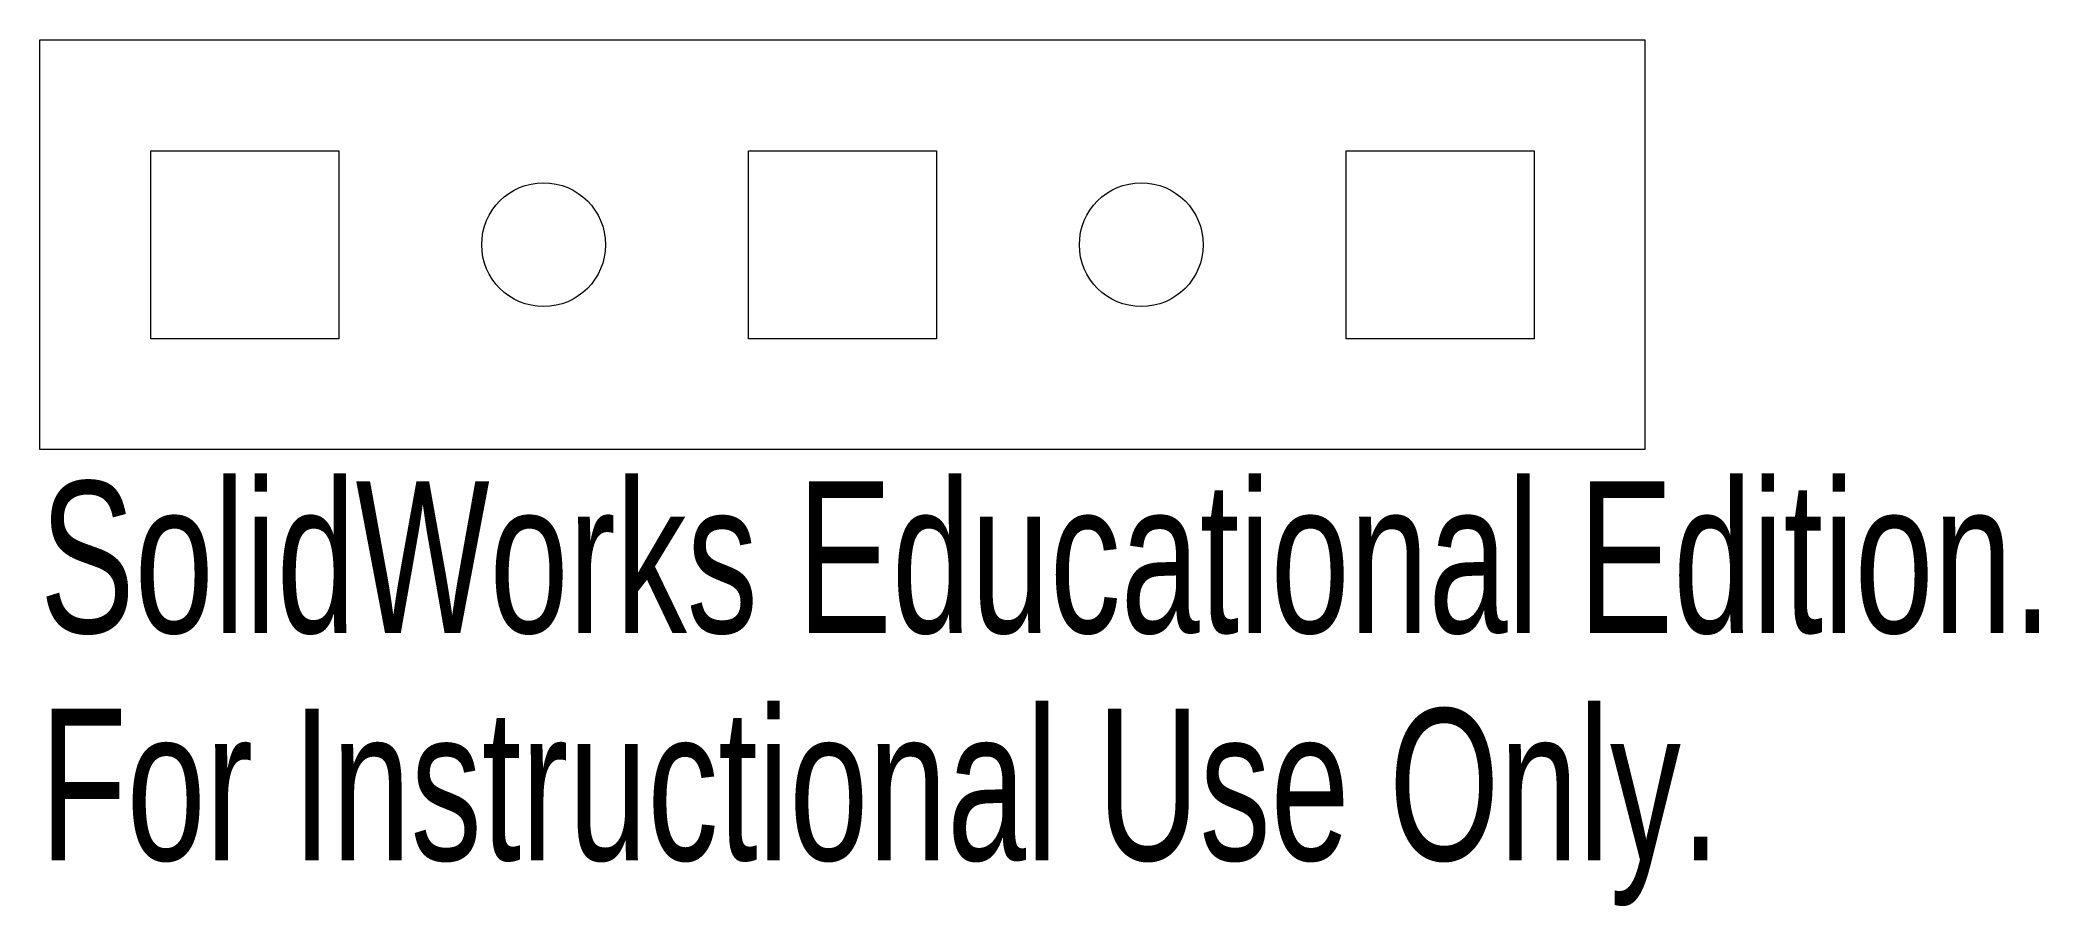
# Model space of a CAD drawing. Header units: inches. Extents: x -0.01 to 2.5, y -1.08 to 0.01.
import ezdxf

# ---------------------------------------------------------------- set-up
doc = ezdxf.new("R2010")
doc.units = ezdxf.units.IN
doc.header["$MEASUREMENT"] = 0
doc.styles.add('SLDTEXTSTYLE0', font='TXT', dxfattribs={"width": 0.7})

msp = doc.modelspace()

# ---------------------------------------------------------------- linework, layer by layer
at = {"color": 7, "linetype": 'Continuous', "lineweight": 15}
for p, q in [((-0.007, -0.507), (-0.007, 0.007)), ((-0.007, 0.007), (2.007, 0.007)), ((2.007, 0.007), (2.007, -0.507)), ((0.132, -0.368), (0.132, -0.132)), ((0.132, -0.132), (0.368, -0.132)), ((0.368, -0.132), (0.368, -0.368)), ((0.882, -0.368), (0.882, -0.132)), ((0.882, -0.132), (1.118, -0.132)), ((1.118, -0.132), (1.118, -0.368)), ((1.632, -0.368), (1.632, -0.132)), ((1.632, -0.132), (1.868, -0.132)), ((1.868, -0.132), (1.868, -0.368)), ((0.368, -0.368), (0.132, -0.368)), ((1.118, -0.368), (0.882, -0.368)), ((1.868, -0.368), (1.632, -0.368)), ((2.007, -0.507), (-0.007, -0.507))]:
    msp.add_line(p, q, dxfattribs=at)
for centre in [(0.625, -0.25), (1.375, -0.25)]:
    msp.add_circle(centre, 0.0777, dxfattribs=at)

# ---------------------------------------------------------------- texts
at = {"color": 7, "linetype": 'Continuous', "char_height": 0.1903, "attachment_point": 1, "style": 'SLDTEXTSTYLE0'}
for s, insert in [('SolidWorks Educational Edition.', (-0.007, -0.5471)), ('For Instructional Use Only.', (-0.007, -0.8326))]:
    msp.add_mtext(s, dxfattribs=dict(at, insert=insert))

doc.saveas('drawing.dxf')
